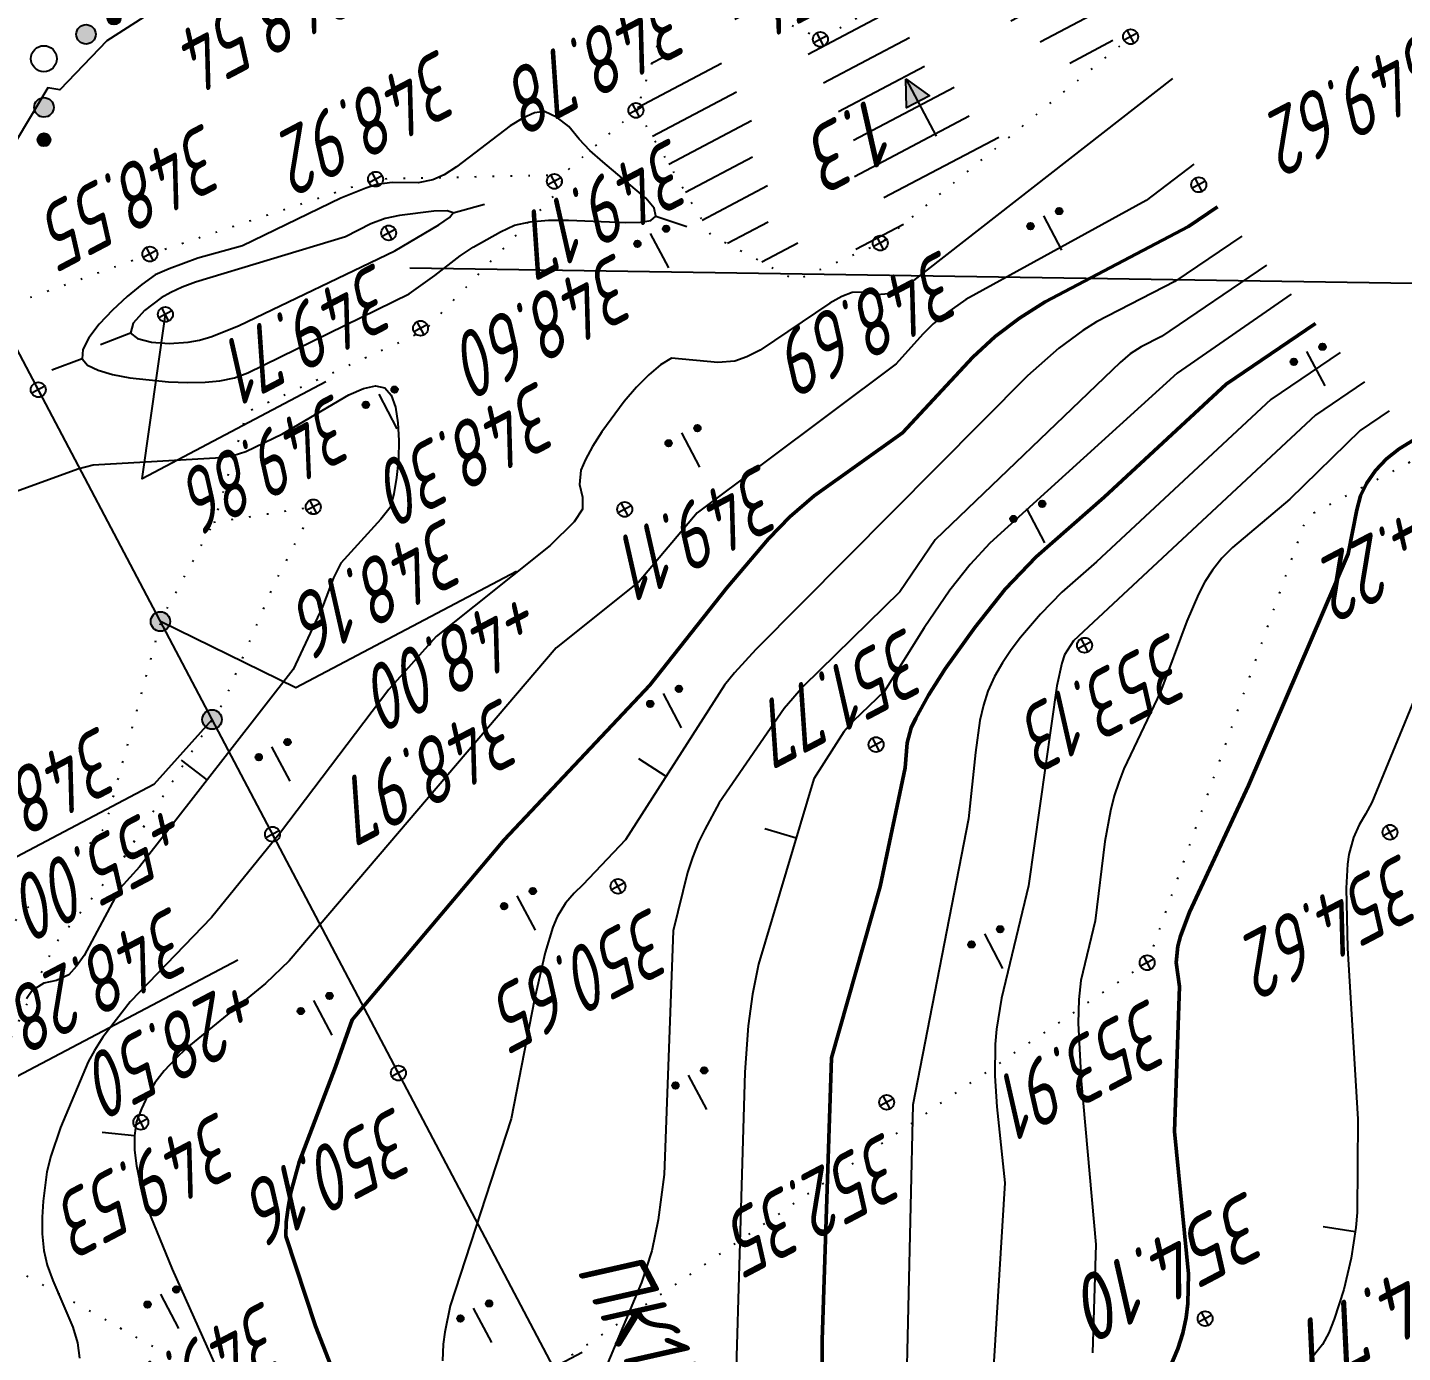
# Model space of a CAD drawing. Extents: x 1516777 to 1518423, y 2190420 to 2191479.
# Drawn here: x 1517244.2 to 1517328.9, y 2190934.9 to 2191016.5 of the extents above; entities that cross this region are included whole.
import ezdxf
from ezdxf.enums import TextEntityAlignment as Align

# ---------------------------------------------------------------- set-up
doc = ezdxf.new("R2010")
doc.units = 0
doc.linetypes.add('ИИDot', pattern=[1, 0, -1])
for name, color, linetype, lineweight in [('ИИ_БОЛОТО_025', 3, 'Continuous', 25), ('ИИ_КОНТУР_025', 7, 'ИИDot', 25), ('ИИ_ОТМЕТКА_025', 7, 'Continuous', 25), ('ИИ_ПИКЕТАЖ_025', 7, 'Continuous', 25), ('ИИ_РАЗМЕР_025', 7, 'Continuous', 25), ('ИИ_РЕЛЬЕФ_025', 34, 'Continuous', 25), ('ИИ_РЕЛЬЕФ_050', 34, 'Continuous', 50), ('ИИ_ТРАССА_ТРУБ_025', 7, 'Continuous', 25), ('ИИ_УГОДЬЯ_025', 7, 'Continuous', 25)]:
    doc.layers.add(name, color=color, linetype=linetype, lineweight=lineweight)
doc.styles.add('VNIPISIMPLEXCUR', font='simplex.shx', dxfattribs={"width": 0.8, "oblique": 15})
doc.dimstyles.new('ИИ-2000-м-dm$2', dxfattribs={"dimscale": 2, "dimtxt": 2.5, "dimasz": 2.5, "dimexe": 1.25, "dimexo": 0, "dimgap": 1, "dimtad": 2, "dimtoh": 1, "dimzin": 1, "dimdsep": 46, "dimtxsty": 'VNIPISIMPLEXCUR', "dimcen": 2.5, "dimaunit": 1, "dimazin": 0, "dimtfac": 1, "dimtmove": 1, "dimatfit": 2, "dimfxl": 1, "dimarcsym": 0})

# ---------------------------------------------------------------- blocks, each defined once
blk = doc.blocks.new('ИИ05407')
at = {"linetype": 'Continuous', "lineweight": 25}
h = blk.add_hatch(color=0, dxfattribs=at)
edge = h.paths.add_edge_path()
edge.add_arc((-0.5, 0.1), 0.1, 0, 360)
h = blk.add_hatch(color=0, dxfattribs=at)
edge = h.paths.add_edge_path()
edge.add_arc((0.5, 0.1), 0.1, 0, 360)
at = {"color": 0, "linetype": 'Continuous', "lineweight": 25}
blk.add_lwpolyline([(0, 0), (0, 1.2)], dxfattribs=at)
for centre in [(-0.5, 0.1), (0.5, 0.1)]:
    blk.add_circle(centre, 0.1, dxfattribs=at)
blk = doc.blocks.new('PICKET')
at = {"color": 0, "linetype": 'Continuous', "lineweight": 25}
for p, q in [((-0.23, 0), (0.23, 0)), ((0, 0.23), (0, -0.23))]:
    blk.add_line(p, q, dxfattribs=at)
blk.add_circle((0, 0), 0.23, dxfattribs=at)
at = {"color": 0, "linetype": 'Continuous', "style": 'VNIPISIMPLEXCUR', "oblique": 15, "width": 0.8}
blk.add_attdef('OTMETKA', (1.25, 0.3), '', height=2, dxfattribs=at)
at = {"color": 8, "linetype": 'Continuous', "style": 'VNIPISIMPLEXCUR', "oblique": 15, "width": 0.8, "flags": 1}
blk.add_attdef('NOMER', (1.25, -2.7), '', height=2, dxfattribs=at)
blk = doc.blocks.new('ИИ15002')
at = {"linetype": 'Continuous', "lineweight": 25}
h = blk.add_hatch(color=0, dxfattribs=at)
edge = h.paths.add_edge_path()
edge.add_arc((0, 0), 0.3, 0, 360)
at = {"color": 0, "linetype": 'Continuous', "lineweight": 25}
blk.add_circle((0, 0), 0.3, dxfattribs=at)
at = {"color": 0, "linetype": 'Continuous', "style": 'VNIPISIMPLEXCUR', "oblique": 15, "width": 0.8}
blk.add_attdef('STATIONING', (1, 1.3), '', height=2, rotation=90, dxfattribs=at)
at = {"color": 7, "linetype": 'Continuous', "style": 'VNIPISIMPLEXCUR', "oblique": 15, "width": 0.8}
blk.add_attdef('HEIGHT', text='', height=2, dxfattribs=at).set_placement((0, -1.3), align=Align.TOP_CENTER)
blk = doc.blocks.new('ИИ05466')
at = {"linetype": 'Continuous', "lineweight": 25}
blk.add_hatch(color=0, dxfattribs=at).paths.add_polyline_path([(0, 0), (-0.4, 0.8), (0.4, 0.8)])
at = {"color": 0, "linetype": 'Continuous', "lineweight": 25}
for points in [[(0, 0), (0, 2)], [(0, 0), (-0.4, 0.8), (0.4, 0.8), (0, 0)]]:
    blk.add_lwpolyline(points, dxfattribs=at)
at = {"color": 0, "linetype": 'Continuous', "style": 'VNIPISIMPLEXCUR', "oblique": 15, "width": 0.8}
blk.add_attdef('DEPTH', (1, 0), '', height=2, dxfattribs=at)
blk = doc.blocks.new('ИИ053952')
at = {"linetype": 'Continuous', "lineweight": 25}
h = blk.add_hatch(color=0, dxfattribs=at)
edge = h.paths.add_edge_path()
edge.add_arc((-1.309, 2.13), 0.2, 0, 360)
h = blk.add_hatch(color=0, dxfattribs=at)
edge = h.paths.add_edge_path()
edge.add_arc((-0.785, 1.278), 0.3, 0, 360)
h = blk.add_hatch(color=0, dxfattribs=at)
edge = h.paths.add_edge_path()
edge.add_arc((1.499, 0.041), 0.3, 0, 360)
h = blk.add_hatch(color=0, dxfattribs=at)
edge = h.paths.add_edge_path()
edge.add_arc((2.499, 0.068), 0.2, 0, 360)
h = blk.add_hatch(color=0, dxfattribs=at)
edge = h.paths.add_edge_path()
edge.add_arc((-0.714, -1.319), 0.3, 0, 360)
h = blk.add_hatch(color=0, dxfattribs=at)
edge = h.paths.add_edge_path()
edge.add_arc((-1.19, -2.198), 0.2, 0, 360)
at = {"color": 0, "linetype": 'Continuous', "lineweight": 25}
for centre, radius in [((-1.309, 2.13), 0.2), ((-0.785, 1.278), 0.3), ((0, 0), 0.4), ((1.499, 0.041), 0.3), ((2.499, 0.068), 0.2), ((-0.714, -1.319), 0.3), ((-1.19, -2.198), 0.2)]:
    blk.add_circle(centre, radius, dxfattribs=at)
blk = doc.blocks.new('ИИ053296')
at = {"color": 0, "linetype": 'Continuous', "lineweight": 25}
blk.add_lwpolyline([(0, 0), (1, 0)], dxfattribs=at)
blk = doc.blocks.new('ИИ15001')
at = {"color": 0, "linetype": 'Continuous', "lineweight": 25}
blk.add_lwpolyline([(0, 1), (0, -1)], dxfattribs=at)
at = {"color": 0, "linetype": 'Continuous', "lineweight": 25, "style": 'VNIPISIMPLEXCUR', "oblique": 15, "width": 0.8}
blk.add_attdef('STATIONING', text='', height=2, dxfattribs=at).set_placement((0, 2), align=Align.CENTER)
at = {"color": 7, "linetype": 'Continuous', "lineweight": 25, "style": 'VNIPISIMPLEXCUR', "oblique": 15, "width": 0.8}
blk.add_attdef('HEIGHT', text='', height=2, dxfattribs=at).set_placement((0, -2), align=Align.TOP_CENTER)
blk = doc.blocks.new('*D37')
at = {"layer": 'Defpoints', "color": 0, "transparency": 16777216}
for p in [(1516997.989, 2191462.819), (1518374.713, 2191103.607), (1517445.628, 2190623.901), (1517459.226, 2190587.383), (1517312.459, 2190543.969)]:
    blk.add_point(p, dxfattribs=at)
at = {"layer": 'ИИ_РАЗМЕР_025', "color": 0, "lineweight": -2, "transparency": 16777216}
for p, q in [((1517451.907, 2190631.64), (1517459.402, 2190635.588)), ((1517448.197, 2190623.461), (1517451.907, 2190631.64))]:
    blk.add_line(p, q, dxfattribs=at)
blk.add_arc((1517445.242, 2190613.925), 9.984, 50.89386, 94.67139, dxfattribs=at)
at = {"layer": 'ИИ_РАЗМЕР_025', "color": 0, "transparency": 16777216}
for points in [[(1517444.615, 2190623.235), (1517444.243, 2190624.515), (1517440.588, 2190622.757)], [(1517452.055, 2190622.094), (1517451.024, 2190621.249), (1517454.075, 2190618.578)]]:
    blk.add_solid(points, dxfattribs=at)
at = {"layer": 'ИИ_РАЗМЕР_025', "color": 0, "transparency": 16777216, "insert": (1517457.495, 2190631.193), "char_height": 4, "attachment_point": 5, "rotation": 207.78205, "style": 'VNIPISIMPLEXCUR'}
blk.add_mtext('90%%d', dxfattribs=at)
blk = doc.blocks.new('*D38')
at = {"layer": 'Defpoints', "color": 0, "transparency": 16777216}
for p in [(1518374.713, 2191103.607), (1517383.3, 2190581.34), (1517389.762, 2190577.242), (1517312.459, 2190543.969), (1517433.622, 2190485.815)]:
    blk.add_point(p, dxfattribs=at)
at = {"layer": 'ИИ_РАЗМЕР_025', "color": 0, "lineweight": -2, "transparency": 16777216}
for p, q in [((1517396.552, 2190576.556), (1517404.046, 2190580.505)), ((1517390.594, 2190579.047), (1517396.552, 2190576.556))]:
    blk.add_line(p, q, dxfattribs=at)
blk.add_arc((1517383.32, 2190581.302), 7.615, 328.23439, 357.32746, dxfattribs=at)
at = {"layer": 'ИИ_РАЗМЕР_025', "color": 0, "transparency": 16777216}
for points in [[(1517390.276, 2190580.802), (1517391.577, 2190581.092), (1517390.057, 2190584.851)], [(1517390.249, 2190576.805), (1517389.34, 2190577.78), (1517386.869, 2190574.565)]]:
    blk.add_solid(points, dxfattribs=at)
at = {"layer": 'ИИ_РАЗМЕР_025', "color": 0, "transparency": 16777216, "insert": (1517402.14, 2190576.109), "char_height": 4, "attachment_point": 5, "rotation": 207.78205, "style": 'VNIPISIMPLEXCUR'}
blk.add_mtext('90%%d', dxfattribs=at)
blk = doc.blocks.new('*D39')
at = {"layer": 'Defpoints', "color": 0, "transparency": 16777216}
for p in [(1518374.713, 2191103.607), (1517346.49, 2190565.29), (1517354.447, 2190558.502), (1517312.459, 2190543.969), (1517398.189, 2190467.15)]:
    blk.add_point(p, dxfattribs=at)
at = {"layer": 'ИИ_РАЗМЕР_025', "color": 0, "lineweight": -2, "transparency": 16777216}
blk.add_arc((1517347.889, 2190562.635), 7.752, 327.68172, 357.88019, dxfattribs=at)
at = {"layer": 'ИИ_РАЗМЕР_025', "color": 0, "transparency": 16777216}
for points in [[(1517354.986, 2190562.2), (1517356.286, 2190562.496), (1517354.747, 2190566.248)], [(1517354.892, 2190558.001), (1517353.988, 2190558.98), (1517351.502, 2190555.776)]]:
    blk.add_solid(points, dxfattribs=at)
at = {"layer": 'ИИ_РАЗМЕР_025', "color": 0, "transparency": 16777216, "insert": (1517360.548, 2190560.366), "char_height": 4, "attachment_point": 5, "rotation": 207.78205, "style": 'VNIPISIMPLEXCUR'}
blk.add_mtext('90%%d', dxfattribs=at)
blk = doc.blocks.new('*D40')
at = {"layer": 'Defpoints', "color": 0, "transparency": 16777216}
for p in [(1518374.713, 2191103.607), (1517312.459, 2190543.969), (1517312.459, 2190543.969), (1517316.728, 2190536.606), (1517283.119, 2190423.928)]:
    blk.add_point(p, dxfattribs=at)
at = {"layer": 'ИИ_РАЗМЕР_025', "color": 0, "lineweight": -2, "transparency": 16777216}
for p, q in [((1517319.168, 2190538.732), (1517325.536, 2190526.653)), ((1517325.536, 2190526.653), (1517340.042, 2190534.295))]:
    blk.add_line(p, q, dxfattribs=at)
blk.add_arc((1517312.459, 2190543.969), 8.511, 283.44789, 0.59921, dxfattribs=at)
at = {"layer": 'ИИ_РАЗМЕР_025', "color": 0, "transparency": 16777216}
for points in [[(1517320.323, 2190543.895), (1517321.616, 2190544.222), (1517319.989, 2190547.936)], [(1517314.437, 2190535.025), (1517314.44, 2190536.358), (1517310.438, 2190535.702)]]:
    blk.add_solid(points, dxfattribs=at)
at = {"layer": 'ИИ_РАЗМЕР_025', "color": 0, "transparency": 16777216, "insert": (1517334.807, 2190527.716), "char_height": 4, "attachment_point": 5, "rotation": 207.78205, "style": 'VNIPISIMPLEXCUR'}
blk.add_mtext("131°31'", dxfattribs=at)
blk = doc.blocks.new('*D41')
at = {"layer": 'Defpoints', "color": 0, "transparency": 16777216}
for p in [(1516997.989, 2191462.819), (1517637.12, 2190760.28), (1517426.977, 2190659.787), (1517400.06, 2190635.39), (1517459.226, 2190587.383)]:
    blk.add_point(p, dxfattribs=at)
at = {"layer": 'ИИ_РАЗМЕР_025', "color": 0, "lineweight": -2, "transparency": 16777216}
for p, q in [((1517435.445, 2190666.614), (1517442.939, 2190670.562)), ((1517429.663, 2190659.327), (1517435.445, 2190666.614))]:
    blk.add_line(p, q, dxfattribs=at)
blk.add_arc((1517426.573, 2190649.358), 10.437, 49.87738, 95.68737, dxfattribs=at)
at = {"layer": 'ИИ_РАЗМЕР_025', "color": 0, "transparency": 16777216}
for points in [[(1517425.731, 2190659.105), (1517425.347, 2190660.382), (1517421.709, 2190658.592)], [(1517433.819, 2190657.757), (1517432.78, 2190656.921), (1517435.807, 2190654.223)]]:
    blk.add_solid(points, dxfattribs=at)
at = {"layer": 'ИИ_РАЗМЕР_025', "color": 0, "transparency": 16777216, "insert": (1517441.033, 2190666.167), "char_height": 4, "attachment_point": 5, "rotation": 207.78205, "style": 'VNIPISIMPLEXCUR'}
blk.add_mtext('90%%d', dxfattribs=at)
blk = doc.blocks.new('*D60')
at = {"layer": 'Defpoints', "color": 0, "transparency": 16777216}
for p in [(1516865.23, 2191392.859), (1517280.222, 2190589.822), (1517301.19, 2190586.89), (1517251.66, 2190560.75), (1517312.459, 2190543.969)]:
    blk.add_point(p, dxfattribs=at)
at = {"layer": 'ИИ_РАЗМЕР_025', "color": 0, "lineweight": -2, "transparency": 16777216}
for p, q in [((1517270.29, 2190593.091), (1517259.155, 2190587.224)), ((1517278.662, 2190586.431), (1517270.29, 2190593.091))]:
    blk.add_line(p, q, dxfattribs=at)
blk.add_arc((1517292.315, 2190582.206), 14.291, 133.87156, 191.73384, dxfattribs=at)
at = {"layer": 'ИИ_РАЗМЕР_025', "color": 0, "transparency": 16777216}
for points in [[(1517282.02, 2190593.049), (1517282.8, 2190591.968), (1517285.653, 2190594.85)], [(1517278.949, 2190579.525), (1517277.695, 2190579.074), (1517279.676, 2190575.536)]]:
    blk.add_solid(points, dxfattribs=at)
at = {"layer": 'ИИ_РАЗМЕР_025', "color": 0, "transparency": 16777216, "insert": (1517265.856, 2190586.933), "char_height": 4, "attachment_point": 5, "rotation": 207.78205, "style": 'VNIPISIMPLEXCUR'}
blk.add_mtext("90°2'", dxfattribs=at)

msp = doc.modelspace()

# ---------------------------------------------------------------- hatches: boundary and pattern name
at = {"layer": 'ИИ_БОЛОТО_025'}
h = msp.add_hatch(dxfattribs=at)
h.set_pattern_fill('ИИ_БОЛОТО', color=256, scale=2, pattern_type=2)
h.set_pattern_definition([(207.78205, (1522558.234, 2204610.574), (15.847724, -30.08072), [10, -3, 4, -5, 4, -8]), (207.78205, (1522558.28, 2204608.34), (15.847724, -30.08072), [8, -3, 5, -4, 5, -9]), (207.78205, (1522558.33, 2204606.103), (15.847724, -30.08072), [8, -3, 4, -6, 4, -9]), (207.78205, (1522559.26, 2204604.334), (15.847724, -30.08072), [8, -3, 4, -5, 4, -10]), (207.78205, (1522561.078, 2204603.03), (15.847724, -30.08072), [8, -3, 3, -7, 4, -9]), (207.78205, (1522562.895, 2204601.727), (15.847724, -30.08072), [8, -3, 3, -8, 4, -8]), (207.78205, (1522563.827, 2204599.957), (15.847724, -30.08072), [8, -4, 3, -10, 4, -5]), (207.78205, (1522564.76, 2204598.188), (15.847724, -30.08072), [8, -5, 3, -10, 4, -4]), (207.78205, (1522566.576, 2204596.885), (15.847724, -30.08072), [9, -5, 4, -5, 8, -3]), (207.78205, (1522568.393, 2204595.58), (15.847724, -30.08072), [7, -5, 4, -5, 10, -3]), (207.78205, (1522569.325, 2204593.812), (15.847724, -30.08072), [7, -4, 5, -5, 9, -4]), (207.78205, (1522571.142, 2204592.51), (15.847724, -30.08072), [7, -4, 6, -5, 9, -3]), (207.78205, (1522572.075, 2204590.74), (15.847724, -30.08072), [5, -6, 6, -6, 7, -4]), (207.78205, (1522573.007, 2204588.97), (15.847724, -30.08072), [4, -6, 7, -6, 5, -6]), (207.78205, (1522573.94, 2204587.2), (15.847724, -30.08072), [3, -7, 8, -6, 4, -6]), (207.78205, (1522574.87, 2204585.43), (15.847724, -30.08072), [3, -6, 8, -6, 4, -7]), (207.78205, (1522575.803, 2204583.66), (15.847724, -30.08072), [4, -6, 10, -5, 4, -5])])
h.paths.add_polyline_path([(1517281.759, 2191011.447), (1517286.302, 2191003.783), (1517291.551, 2191000.956), (1517296.813, 2191003.267), (1517312.24, 2191015.987), (1517306.772, 2191023.742), (1517293.123, 2191015.82), (1517287.356, 2191018.442), (1517286.992, 2191021.75), (1517287.387, 2191029.188)])

# ---------------------------------------------------------------- linework, layer by layer
at = {"layer": 'ИИ_КОНТУР_025', "flags": 128}
for points, elevation in [([(1517306.73, 2191023.717), (1517293.123, 2191015.82), (1517287.356, 2191018.442), (1517286.992, 2191021.75), (1517287.387, 2191029.188), (1517281.759, 2191011.447)], -3.265), ([(1517281.759, 2191011.447), (1517286.302, 2191003.783), (1517291.551, 2191000.956), (1517296.813, 2191003.267), (1517312.204, 2191015.957)], -3.265), ([(1517276.731, 2191007.071), (1517281.759, 2191011.447)], -2.87), ([(1517185.761, 2190959.419), (1517202.456, 2190968.723), (1517213.58, 2190988.75), (1517251.807, 2191002.59), (1517265.712, 2191007.205), (1517276.779, 2191007.454), (1517277.126, 2191007.047), (1517276.7, 2191006.223), (1517268.657, 2190997.818), (1517257.728, 2190992.819), (1517255.711, 2190986.044)], -354.944), ([(1517330.364, 2190990.251), (1517323.04, 2190986.377), (1517313.241, 2190958.941), (1517276.639, 2190933.936), (1517259.523, 2190930.999), (1517237.881, 2190943.111), (1517232.045, 2190930.655)], -354.944), ([(1517255.711, 2190986.044), (1517261.876, 2190987.01), (1517259.407, 2190982.236), (1517256.271, 2190974.886), (1517249.854, 2190964.914), (1517245.909, 2190960.028), (1517237.881, 2190943.111), (1517236.214, 2190942.211), (1517224.855, 2190935.346)], -3.683), ([(1517217.08, 2190940.184), (1517232.07, 2190954.06), (1517242.15, 2190960.12), (1517248.992, 2190967.214), (1517252.513, 2190980.152), (1517255.711, 2190986.044)], -3.683)]:
    msp.add_lwpolyline(points, dxfattribs=dict(at, elevation=elevation))
at = {"layer": 'ИИ_ОТМЕТКА_025'}
msp.add_lwpolyline([(1517262.612, 2190994.693), (1517251.286, 2190988.725), (1517252.715, 2190998.851)], dxfattribs=at)
at = {"layer": 'ИИ_ПИКЕТАЖ_025', "color": 34}
msp.add_lwpolyline([(1517274.349, 2190983.012), (1517260.745, 2190975.845), (1517252.41, 2190979.923)], dxfattribs=at)
at = {"layer": 'ИИ_ПИКЕТАЖ_025', "color": 4, "elevation": 348.3}
msp.add_lwpolyline([(1517255.592, 2190973.884), (1517252.008, 2190969.869), (1517239.105, 2190963.071)], dxfattribs=at)
at = {"layer": 'ИИ_ПИКЕТАЖ_025', "color": 4}
msp.add_lwpolyline([(1517257.19, 2190959.043), (1517243.201, 2190951.673), (1517237.881, 2190943.111)], dxfattribs=at)
at = {"layer": 'ИИ_РЕЛЬЕФ_025'}
for points, elevation in [([(1517256.967, 2191020.759), (1517249.11, 2191015.712), (1517246.208, 2191012.689), (1517245.464, 2191012.808), (1517243.388, 2191009.341)], 348.5), ([(1517314.77, 2191013.384), (1517298.624, 2191000.802), (1517297.933, 2191000.388), (1517297.309, 2191000.118), (1517296.529, 2191000.069), (1517295.848, 2191000.233), (1517295.029, 2191000.204), (1517294.392, 2190999.951), (1517293.657, 2190999.539), (1517289.361, 2190996.655), (1517288.547, 2190996.23), (1517287.804, 2190995.962), (1517286.763, 2190995.883), (1517283.899, 2190996.148), (1517283.227, 2190995.739), (1517282.497, 2190995.126), (1517281.741, 2190994.359), (1517280.988, 2190993.485), (1517279.609, 2190991.617), (1517279.043, 2190990.72), (1517278.598, 2190989.913), (1517278.306, 2190989.245), (1517278.239, 2190988.36), (1517278.42, 2190987.59), (1517278.413, 2190986.858), (1517277.915, 2190986.077), (1517276.425, 2190984.615), (1517269.405, 2190978.997), (1517266.486, 2190975.737), (1517259.8, 2190966.912), (1517255.559, 2190961.681), (1517250.548, 2190956.489), (1517248.863, 2190954.308), (1517248.339, 2190953.492), (1517247.958, 2190952.775), (1517246.253, 2190948.729), (1517245.654, 2190946.972), (1517245.421, 2190945.997), (1517245.181, 2190944.193), (1517245.12, 2190943.203), (1517245.127, 2190942.181), (1517245.223, 2190941.148), (1517245.434, 2190940.247), (1517245.778, 2190939.315), (1517247.019, 2190936.429), (1517247.306, 2190935.466), (1517247.431, 2190934.517)], 349), ([(1517316.08, 2191008.108), (1517313.161, 2191005.873), (1517302.047, 2190999.764), (1517300.847, 2190998.939), (1517300.032, 2190998.269), (1517299.386, 2190997.636), (1517297.738, 2190995.804), (1517285.481, 2190986.633), (1517281.909, 2190982.391), (1517276.789, 2190978.293), (1517260.351, 2190959.001), (1517258.888, 2190957.62), (1517254.033, 2190953.638), (1517253.309, 2190952.945), (1517252.648, 2190952.229), (1517252.064, 2190951.487), (1517251.621, 2190950.694), (1517251.244, 2190949.879), (1517250.921, 2190949.045), (1517250.809, 2190948.225), (1517250.818, 2190947.335), (1517250.934, 2190946.384), (1517251.144, 2190945.384), (1517251.793, 2190943.275), (1517253.136, 2190939.996), (1517255.812, 2190934.048)], 349.5), ([(1517319.056, 2191003.682), (1517314.926, 2191000.874), (1517310.085, 2190998.388), (1517309.248, 2190997.863), (1517307.769, 2190996.771), (1517305.844, 2190995.067), (1517289.098, 2190978.192), (1517287.794, 2190976.754), (1517287.178, 2190976.011), (1517281.06, 2190966.464), (1517278.445, 2190963.697), (1517277.898, 2190963.177), (1517277.363, 2190962.564), (1517276.86, 2190961.716), (1517276.597, 2190961.088), (1517276.111, 2190959.531), (1517275.457, 2190956.644), (1517274.016, 2190949.268), (1517270.269, 2190937.736), (1517269.929, 2190936.118), (1517269.831, 2190935.387), (1517269.782, 2190934.357)], 350.5), ([(1517320.567, 2191001.887), (1517314.092, 2190997.484), (1517312.84, 2190996.859), (1517312.158, 2190996.413), (1517311.551, 2190995.899), (1517300.149, 2190984.963), (1517297.971, 2190981.753), (1517292.038, 2190975.946), (1517290.851, 2190974.566), (1517286.846, 2190968.741), (1517285.947, 2190967.112), (1517285.576, 2190966.334), (1517285.191, 2190965.38), (1517284.896, 2190964.456), (1517284.015, 2190960.862), (1517283.448, 2190945.84), (1517283.087, 2190943.049), (1517282.687, 2190941.143), (1517282.052, 2190939.183), (1517278.992, 2190931.891)], 351), ([(1517322.079, 2191000.092), (1517315.062, 2190995.239), (1517303.513, 2190984.751), (1517302.31, 2190983.437), (1517301.06, 2190981.866), (1517299.478, 2190979.528), (1517297.021, 2190975.641), (1517295.105, 2190973.781), (1517294.524, 2190973.121), (1517292.674, 2190970.235), (1517289.258, 2190958.803), (1517288.884, 2190956.946), (1517288.618, 2190955.009), (1517288.414, 2190952.151), (1517287.546, 2190922.026)], 351.5), ([(1517325.103, 2190996.501), (1517320.839, 2190993.602), (1517310.089, 2190983.606), (1517307.949, 2190981.734), (1517306.632, 2190980.386), (1517305.409, 2190978.931), (1517304.83, 2190978.173), (1517304.293, 2190977.379), (1517303.813, 2190976.534), (1517303.404, 2190975.628), (1517303.12, 2190974.761), (1517302.907, 2190973.832), (1517302.63, 2190971.844), (1517302.207, 2190967.753), (1517298.774, 2190950.131), (1517298.34, 2190931.395)], 352.5), ([(1517243.093, 2190987.792), (1517247.311, 2190989.328), (1517248.274, 2190989.59), (1517256.162, 2190990.025), (1517256.893, 2190990.15), (1517257.669, 2190990.397), (1517259.926, 2190991.491), (1517264.027, 2190993.902), (1517264.915, 2190994.286), (1517265.665, 2190994.45), (1517266.235, 2190994.329), (1517266.621, 2190993.88), (1517266.886, 2190993.135), (1517267.043, 2190992.174), (1517267.101, 2190991.078), (1517267.072, 2190989.927), (1517266.966, 2190988.802), (1517266.794, 2190987.784), (1517266.568, 2190986.954), (1517265.988, 2190986.225), (1517263.528, 2190983.524), (1517263.065, 2190982.62), (1517262.397, 2190980.821), (1517260.584, 2190976.966), (1517251.12, 2190964.796), (1517249.932, 2190963.495), (1517247.702, 2190959.342), (1517247.241, 2190958.674), (1517246.768, 2190958.156), (1517246.01, 2190957.79), (1517245.234, 2190957.639), (1517244.509, 2190957.184), (1517244.155, 2190956.673)], 348.5), ([(1517326.615, 2190994.705), (1517323.59, 2190992.649), (1517308.667, 2190978.742), (1517308.127, 2190977.879), (1517307.964, 2190977.364), (1517307.654, 2190975.966), (1517305.894, 2190963.63), (1517304.242, 2190956.719), (1517303.939, 2190954.806), (1517303.85, 2190953.873), (1517303.82, 2190951.916), (1517303.95, 2190950.017), (1517304.45, 2190945.336), (1517303.506, 2190929.97)], 353), ([(1517328.126, 2190992.91), (1517326.342, 2190991.697), (1517322.006, 2190987.463), (1517318.464, 2190984.49), (1517317.819, 2190983.82), (1517317.232, 2190983.08), (1517316.777, 2190982.369), (1517316.368, 2190981.601), (1517315.653, 2190979.942), (1517314.029, 2190975.6), (1517311.778, 2190970.846), (1517311.461, 2190970.023), (1517311.186, 2190969.179), (1517310.95, 2190968.261), (1517310.61, 2190966.358), (1517310.014, 2190961.468), (1517309.121, 2190957.795), (1517308.996, 2190956.63), (1517308.962, 2190955.16), (1517309.139, 2190951.606), (1517310.057, 2190941.526), (1517309.842, 2190934.857)], 353.5), ([(1517331.274, 2190978.995), (1517327.053, 2190968.774), (1517326.675, 2190968.056), (1517326.28, 2190967.391), (1517325.92, 2190966.618), (1517325.649, 2190965.573), (1517325.568, 2190964.96), (1517325.485, 2190963.489), (1517325.565, 2190959.8), (1517326.199, 2190949.249), (1517326.147, 2190943.497), (1517326.074, 2190942.568), (1517325.777, 2190940.694), (1517325.323, 2190938.748), (1517324.738, 2190936.915), (1517324.398, 2190936.092), (1517324.027, 2190935.357), (1517323.361, 2190934.545)], 354.5)]:
    msp.add_lwpolyline(points, dxfattribs=dict(at, elevation=elevation))
for points, elevation in [([(1517278.876, 2191008.961), (1517278.215, 2191009.663), (1517277.578, 2191010.433), (1517276.865, 2191010.994), (1517276.083, 2191011.366), (1517275.452, 2191011.275), (1517274.736, 2191010.957), (1517273.957, 2191010.47), (1517270.648, 2191007.953), (1517269.885, 2191007.464), (1517269.192, 2191007.144), (1517268.299, 2191006.968), (1517266.685, 2191006.992), (1517265.748, 2191006.852), (1517265.061, 2191006.639), (1517263.52, 2191006.018), (1517257.469, 2191003.077), (1517254.724, 2191002.31), (1517252.955, 2191001.66), (1517252.089, 2191001.294), (1517251.268, 2191000.697), (1517250.363, 2190999.949), (1517249.459, 2190999.111), (1517248.644, 2190998.246), (1517248.003, 2190997.415), (1517247.624, 2190996.682), (1517247.593, 2190996.109), (1517247.924, 2190995.728), (1517248.57, 2190995.406), (1517249.462, 2190995.143), (1517250.53, 2190994.937), (1517252.916, 2190994.697), (1517254.095, 2190994.662), (1517255.173, 2190994.681), (1517256.078, 2190994.754), (1517256.976, 2190994.943), (1517257.806, 2190995.248), (1517267.73, 2191000.116), (1517269.315, 2191001.26), (1517270.874, 2191002.46), (1517271.68, 2191003.002), (1517273.362, 2191003.934), (1517274.225, 2191004.353), (1517275.194, 2191004.565), (1517276.327, 2191004.654), (1517277.552, 2191004.656), (1517281.089, 2191004.508), (1517281.987, 2191004.53), (1517282.628, 2191004.65), (1517282.943, 2191004.904), (1517282.844, 2191005.393), (1517282.328, 2191006.016), (1517279.67, 2191008.247)], 349), ([(1517270.445, 2191005.111), (1517270.081, 2191005.229), (1517269.265, 2191005.216), (1517267.139, 2191004.943), (1517266.26, 2191004.756), (1517265.383, 2191004.438), (1517263.811, 2191003.639), (1517254.575, 2191000.844), (1517253.755, 2191000.525), (1517253.042, 2191000.202), (1517252.453, 2190999.873), (1517251.436, 2190999.101), (1517250.738, 2190998.315), (1517250.571, 2190997.703), (1517250.993, 2190997.367), (1517251.851, 2190997.146), (1517252.957, 2190997.062), (1517254.123, 2190997.136), (1517254.811, 2190997.275), (1517255.57, 2190997.501), (1517257.26, 2190998.162), (1517266.846, 2191002.763), (1517269.573, 2191004.368), (1517270.23, 2191004.816)], 349.5)]:
    msp.add_lwpolyline(points, close=True, dxfattribs=dict(at, elevation=elevation))
at = {"layer": 'ИИ_РЕЛЬЕФ_050'}
for points, elevation in [([(1517317.544, 2191005.478), (1517315.761, 2191004.265), (1517306.929, 2190999.632), (1517305.35, 2190998.625), (1517303.857, 2190997.491), (1517302.468, 2190996.222), (1517298.129, 2190991.555), (1517292.7, 2190987.663), (1517291.2, 2190986.371), (1517289.871, 2190985.025), (1517287.305, 2190982.002), (1517282.572, 2190975.999), (1517273.585, 2190966.466), (1517264.235, 2190955.382), (1517263.202, 2190952.475), (1517260.964, 2190946.611), (1517260.446, 2190944.724), (1517260.272, 2190943.806), (1517260.168, 2190942.908), (1517260.143, 2190942.034), (1517261.973, 2190936.494), (1517263.379, 2190932.855)], 350), ([(1517323.591, 2190998.296), (1517318.088, 2190994.554), (1517310.556, 2190987.585), (1517306.384, 2190983.908), (1517304.471, 2190981.912), (1517302.587, 2190979.561), (1517300.766, 2190977.003), (1517299.735, 2190975.382), (1517298.951, 2190973.968), (1517298.68, 2190973.377), (1517298.415, 2190972.443), (1517298.304, 2190970.896), (1517296.767, 2190963.596), (1517293.753, 2190953.03), (1517293.194, 2190935.623), (1517293.248, 2190926.68)], 352), ([(1517329.638, 2190991.115), (1517328.741, 2190990.57), (1517327.956, 2190989.941), (1517327.284, 2190989.228), (1517326.723, 2190988.43), (1517326.367, 2190987.662), (1517326.125, 2190986.808), (1517325.593, 2190984.101), (1517319.468, 2190969.821), (1517315.826, 2190962.018), (1517315.278, 2190960.522), (1517315.112, 2190959.91), (1517315.009, 2190958.916), (1517315.196, 2190957.42), (1517314.907, 2190948.5), (1517315.759, 2190939.714), (1517315.722, 2190937.894), (1517315.626, 2190937.029), (1517315.421, 2190936.068), (1517315.107, 2190935.099), (1517314.294, 2190933.202)], 354)]:
    msp.add_lwpolyline(points, dxfattribs=dict(at, elevation=elevation))
at = {"layer": 'ИИ_ТРАССА_ТРУБ_025', "color": 34}
msp.add_lwpolyline([(1517460.164, 2190499.797), (1517423.844, 2190568.744), (1517459.226, 2190587.383), (1516997.989, 2191462.819)], dxfattribs=at)
at = {"layer": 'ИИ_УГОДЬЯ_025'}
msp.add_lwpolyline([(1517383.27, 2191028.312), (1517330.914, 2191000.729), (1517267.771, 2191001.697)], dxfattribs=at)

# ---------------------------------------------------------------- block references
at = {"layer": 'ИИ_ОТМЕТКА_025'}
ref = msp.add_blockref('PICKET', (1517312.194, 2191015.97, 348.73), dxfattribs=dict(at, xscale=2, yscale=2, zscale=2, rotation=207.7819444444445))
ref.add_attrib('OTMETKA', '348.73', (1517326.534, 2191026.103, 348.73), dxfattribs={"layer": '0', "color": 0, "linetype": 'Continuous', "height": 4, "rotation": 207.78194, "style": 'VNIPISIMPLEXCUR', "oblique": 15, "width": 0.7})
ref = msp.add_blockref('PICKET', (1517293.077, 2191015.803, 348.54), dxfattribs=dict(at, xscale=2, yscale=2, zscale=2, rotation=207.7819444444445))
ref.add_attrib('OTMETKA', '348.54', (1517298.86, 2191025.024, 348.54), dxfattribs={"layer": '0', "color": 0, "linetype": 'Continuous', "height": 4, "rotation": 207.78194, "style": 'VNIPISIMPLEXCUR', "oblique": 15, "width": 0.7})
ref = msp.add_blockref('PICKET', (1517263.764, 2191023.796, 348.54), dxfattribs=dict(at, xscale=2, yscale=2, zscale=2, rotation=207.7819444444445))
ref.add_attrib('OTMETKA', '348.54', (1517263.699, 2191021.607, 348.54), dxfattribs={"layer": '0', "color": 0, "linetype": 'Continuous', "height": 4, "rotation": 207.78194, "style": 'VNIPISIMPLEXCUR', "oblique": 15, "width": 0.7})
ref = msp.add_blockref('PICKET', (1517281.713, 2191011.429, 348.78), dxfattribs=dict(at, xscale=2, yscale=2, zscale=2, rotation=207.7819444444445))
ref.add_attrib('OTMETKA', '348.78', (1517283.9, 2191019.108, 348.78), dxfattribs={"layer": '0', "color": 0, "linetype": 'Continuous', "height": 4, "rotation": 207.78194, "style": 'VNIPISIMPLEXCUR', "oblique": 15, "width": 0.7})
ref = msp.add_blockref('PICKET', (1517316.395, 2191006.842, 349.62), dxfattribs=dict(at, xscale=2, yscale=2, zscale=2, rotation=207.7819444444445))
ref.add_attrib('OTMETKA', '349.62', (1517330.495, 2191016.475, 349.62), dxfattribs={"layer": '0', "color": 0, "linetype": 'Continuous', "height": 4, "rotation": 207.78194, "style": 'VNIPISIMPLEXCUR', "oblique": 15, "width": 0.7})
ref = msp.add_blockref('PICKET', (1517265.666, 2191007.187, 348.92), dxfattribs=dict(at, xscale=2, yscale=2, zscale=2, rotation=207.7819444444445))
ref.add_attrib('OTMETKA', '348.92', (1517269.676, 2191015.319, 348.92), dxfattribs={"layer": '0', "color": 0, "linetype": 'Continuous', "height": 4, "rotation": 207.78194, "style": 'VNIPISIMPLEXCUR', "oblique": 15, "width": 0.7})
at = {"layer": 'ИИ_ОТМЕТКА_025', "xscale": 2, "yscale": 2, "zscale": 2, "rotation": 207.7819444444445}
msp.add_blockref('ИИ05466', (1517298.34, 2191013.374), dxfattribs=at).add_auto_attribs({'DEPTH': '1.3'})
at = {"layer": 'ИИ_ОТМЕТКА_025'}
ref = msp.add_blockref('PICKET', (1517251.761, 2191002.572, 348.55), dxfattribs=dict(at, xscale=2, yscale=2, zscale=2, rotation=207.7819444444445))
ref.add_attrib('OTMETKA', '348.55', (1517255.196, 2191010.755, 348.55), dxfattribs={"layer": '0', "color": 0, "linetype": 'Continuous', "height": 4, "rotation": 207.78194, "style": 'VNIPISIMPLEXCUR', "oblique": 15, "width": 0.7})
ref = msp.add_blockref('PICKET', (1517276.685, 2191007.053, 349.17), dxfattribs=dict(at, xscale=2, yscale=2, zscale=2, rotation=207.7819444444445))
ref.add_attrib('OTMETKA', '349.17', (1517283.965, 2191009.849, 349.17), dxfattribs={"layer": '0', "color": 0, "linetype": 'Continuous', "height": 4, "rotation": 207.78194, "style": 'VNIPISIMPLEXCUR', "oblique": 15, "width": 0.7})
ref = msp.add_blockref('PICKET', (1517266.475, 2191003.875, 349.71), dxfattribs=dict(at, xscale=2, yscale=2, zscale=2, rotation=207.7819444444445))
ref.add_attrib('OTMETKA', '349.71', (1517265.755, 2191002.155, 349.71), dxfattribs={"layer": '0', "color": 0, "linetype": 'Continuous', "height": 4, "rotation": 207.78194, "style": 'VNIPISIMPLEXCUR', "oblique": 15, "width": 0.7})
ref = msp.add_blockref('PICKET', (1517296.767, 2191003.25, 348.69), dxfattribs=dict(at, xscale=2, yscale=2, zscale=2, rotation=207.7819444444445))
ref.add_attrib('OTMETKA', '348.69', (1517300.623, 2191002.95, 348.69), dxfattribs={"layer": '0', "color": 0, "linetype": 'Continuous', "height": 4, "rotation": 207.78194, "style": 'VNIPISIMPLEXCUR', "oblique": 15, "width": 0.7})
ref = msp.add_blockref('PICKET', (1517268.438, 2190997.998, 348.6), dxfattribs=dict(at, xscale=2, yscale=2, zscale=2, rotation=207.7819444444445))
ref.add_attrib('OTMETKA', '348.60', (1517280.57, 2191002.767, 348.6), dxfattribs={"layer": '0', "color": 0, "linetype": 'Continuous', "height": 4, "rotation": 207.78194, "style": 'VNIPISIMPLEXCUR', "oblique": 15, "width": 0.7})
ref = msp.add_blockref('PICKET', (1517252.715, 2190998.851, 349.86), dxfattribs=dict(at, xscale=2, yscale=2, zscale=2, rotation=207.7819444444445))
ref.add_attrib('OTMETKA', '349.86', (1517263.179, 2190994.077, 349.86), dxfattribs={"layer": '0', "color": 0, "linetype": 'Continuous', "height": 4, "rotation": 207.78194, "style": 'VNIPISIMPLEXCUR', "oblique": 15, "width": 0.65})
ref = msp.add_blockref('PICKET', (1517244.884, 2190994.208, 348.68), dxfattribs=dict(at, xscale=2, yscale=2, zscale=2, rotation=207.7819444444445))
ref.add_attrib('OTMETKA', '348.68', (1517241.683, 2190996.162, 348.68), dxfattribs={"layer": '0', "color": 0, "linetype": 'Continuous', "height": 4, "rotation": 207.78194, "style": 'VNIPISIMPLEXCUR', "oblique": 15, "width": 0.65})
ref = msp.add_blockref('PICKET', (1517261.83, 2190986.992, 348.3), dxfattribs=dict(at, xscale=2, yscale=2, zscale=2, rotation=207.7819444444445))
ref.add_attrib('OTMETKA', '348.30', (1517275.781, 2190994.865, 348.3), dxfattribs={"layer": '0', "color": 0, "linetype": 'Continuous', "height": 4, "rotation": 207.78194, "style": 'VNIPISIMPLEXCUR', "oblique": 15, "width": 0.7})
ref = msp.add_blockref('PICKET', (1517330.303, 2190990.325, 354.22), dxfattribs=dict(at, xscale=2, yscale=2, zscale=2, rotation=207.7819444444445))
ref.add_attrib('OTMETKA', '354.22', (1517333.639, 2190988.942, 354.22), dxfattribs={"layer": '0', "color": 0, "linetype": 'Continuous', "height": 4, "rotation": 207.78194, "style": 'VNIPISIMPLEXCUR', "oblique": 15, "width": 0.7})
ref = msp.add_blockref('PICKET', (1517281.019, 2190986.837, 349.11), dxfattribs=dict(at, xscale=2, yscale=2, zscale=2, rotation=207.7819444444445))
ref.add_attrib('OTMETKA', '349.11', (1517289.516, 2190989.769, 349.11), dxfattribs={"layer": '0', "color": 0, "linetype": 'Continuous', "height": 4, "rotation": 207.78194, "style": 'VNIPISIMPLEXCUR', "oblique": 15, "width": 0.7})
ref = msp.add_blockref('PICKET', (1517296.508, 2190972.341, 351.77), dxfattribs=dict(at, xscale=2, yscale=2, zscale=2, rotation=207.7819444444445))
ref.add_attrib('OTMETKA', '351.77', (1517298.467, 2190979.675, 351.77), dxfattribs={"layer": '0', "color": 0, "linetype": 'Continuous', "height": 4, "rotation": 207.78194, "style": 'VNIPISIMPLEXCUR', "oblique": 15, "width": 0.7})
ref = msp.add_blockref('PICKET', (1517309.355, 2190978.464, 353.13), dxfattribs=dict(at, xscale=2, yscale=2, zscale=2, rotation=207.7819444444445))
ref.add_attrib('OTMETKA', '353.13', (1517314.718, 2190979.381, 353.13), dxfattribs={"layer": '0', "color": 0, "linetype": 'Continuous', "height": 4, "rotation": 207.78194, "style": 'VNIPISIMPLEXCUR', "oblique": 15, "width": 0.7})
ref = msp.add_blockref('PICKET', (1517259.317, 2190966.814, 348.97), dxfattribs=dict(at, xscale=2, yscale=2, zscale=2, rotation=207.7819444444445))
ref.add_attrib('OTMETKA', '348.97', (1517273.564, 2190975.348, 348.97), dxfattribs={"layer": '0', "color": 0, "linetype": 'Continuous', "height": 4, "rotation": 207.78194, "style": 'VNIPISIMPLEXCUR', "oblique": 15, "width": 0.7})
ref = msp.add_blockref('PICKET', (1517328.178, 2190966.932, 354.62), dxfattribs=dict(at, xscale=2, yscale=2, zscale=2, rotation=207.7819444444445))
ref.add_attrib('OTMETKA', '354.62', (1517328.955, 2190965.737, 354.62), dxfattribs={"layer": '0', "color": 0, "linetype": 'Continuous', "height": 4, "rotation": 207.78194, "style": 'VNIPISIMPLEXCUR', "oblique": 15, "width": 0.7})
ref = msp.add_blockref('PICKET', (1517280.607, 2190963.603, 350.65), dxfattribs=dict(at, xscale=2, yscale=2, zscale=2, rotation=207.7819444444445))
ref.add_attrib('OTMETKA', '350.65', (1517282.758, 2190962.427, 350.65), dxfattribs={"layer": '0', "color": 0, "linetype": 'Continuous', "height": 4, "rotation": 207.78194, "style": 'VNIPISIMPLEXCUR', "oblique": 15, "width": 0.7})
ref = msp.add_blockref('PICKET', (1517313.215, 2190958.891, 353.91), dxfattribs=dict(at, xscale=2, yscale=2, zscale=2, rotation=207.7819444444445))
ref.add_attrib('OTMETKA', '353.91', (1517313.45, 2190956.803, 353.91), dxfattribs={"layer": '0', "color": 0, "linetype": 'Continuous', "height": 4, "rotation": 207.78194, "style": 'VNIPISIMPLEXCUR', "oblique": 15, "width": 0.7})
ref = msp.add_blockref('PICKET', (1517267.074, 2190952.092, 350.16), dxfattribs=dict(at, xscale=2, yscale=2, zscale=2, rotation=207.7819444444445))
ref.add_attrib('OTMETKA', '350.16', (1517266.957, 2190950.129, 350.16), dxfattribs={"layer": '0', "color": 0, "linetype": 'Continuous', "height": 4, "rotation": 207.78194, "style": 'VNIPISIMPLEXCUR', "oblique": 15, "width": 0.7})
ref = msp.add_blockref('PICKET', (1517297.161, 2190950.288, 352.35), dxfattribs=dict(at, xscale=2, yscale=2, zscale=2, rotation=207.7819444444445))
ref.add_attrib('OTMETKA', '352.35', (1517297.131, 2190948.567, 352.35), dxfattribs={"layer": '0', "color": 0, "linetype": 'Continuous', "height": 4, "rotation": 207.78194, "style": 'VNIPISIMPLEXCUR', "oblique": 15, "width": 0.7})
ref = msp.add_blockref('PICKET', (1517251.201, 2190949.064, 349.53), dxfattribs=dict(at, xscale=2, yscale=2, zscale=2, rotation=207.7819444444445))
ref.add_attrib('OTMETKA', '349.53', (1517256.078, 2190949.827, 349.53), dxfattribs={"layer": '0', "color": 0, "linetype": 'Continuous', "height": 4, "rotation": 207.78194, "style": 'VNIPISIMPLEXCUR', "oblique": 15, "width": 0.7})
ref = msp.add_blockref('PICKET', (1517332.141, 2190944.836, 354.77), dxfattribs=dict(at, xscale=2, yscale=2, zscale=2, rotation=207.7819444444445))
ref.add_attrib('OTMETKA', '354.77', (1517333.594, 2190942.488, 354.77), dxfattribs={"layer": '0', "color": 0, "linetype": 'Continuous', "height": 4, "rotation": 207.78194, "style": 'VNIPISIMPLEXCUR', "oblique": 15, "width": 0.8})
ref = msp.add_blockref('PICKET', (1517316.786, 2190936.954, 354.1), dxfattribs=dict(at, xscale=2, yscale=2, zscale=2, rotation=207.7819444444445))
ref.add_attrib('OTMETKA', '354.10', (1517319.496, 2190944.965, 354.1), dxfattribs={"layer": '0', "color": 0, "linetype": 'Continuous', "height": 4, "rotation": 207.78194, "style": 'VNIPISIMPLEXCUR', "oblique": 15, "width": 0.8})
ref = msp.add_blockref('PICKET', (1517246.921, 2190925.839, 349.1), dxfattribs=dict(at, xscale=2, yscale=2, zscale=2, rotation=207.7819444444445))
ref.add_attrib('OTMETKA', '349.10', (1517258.907, 2190938.164, 349.1), dxfattribs={"layer": '0', "color": 0, "linetype": 'Continuous', "height": 4, "rotation": 207.78194, "style": 'VNIPISIMPLEXCUR', "oblique": 15, "width": 0.7})
at = {"layer": 'ИИ_ПИКЕТАЖ_025', "color": 34}
ref = msp.add_blockref('ИИ15002', (1517252.41, 2190979.923, 348.16), dxfattribs=dict(at, xscale=2, yscale=2, zscale=2, rotation=117.7730593759345))
ref.add_attrib('STATIONING', '+48.00', (1517274.91, 2190982.173, -0.06), dxfattribs={"layer": '0', "color": 0, "linetype": 'Continuous', "height": 4, "rotation": 207.78194, "style": 'VNIPISIMPLEXCUR', "oblique": 15, "width": 0.7})
ref.add_attrib('HEIGHT', '348.16', dxfattribs={"layer": '0', "color": 7, "linetype": 'Continuous', "height": 4, "rotation": 207.78194, "style": 'VNIPISIMPLEXCUR', "oblique": 15, "width": 0.7}).set_placement((1517267.142, 2190980.358, -0.06), align=Align.TOP_CENTER)
at = {"layer": 'ИИ_ПИКЕТАЖ_025', "color": 4}
ref = msp.add_blockref('ИИ15002', (1517255.592, 2190973.884, 348.3), dxfattribs=dict(at, xscale=2, yscale=2, zscale=2, rotation=117.7730593759345))
ref.add_attrib('STATIONING', '+55.00', (1517253.108, 2190969.174, 0.08), dxfattribs={"layer": '0', "color": 0, "linetype": 'Continuous', "height": 4, "rotation": 207.78194, "style": 'VNIPISIMPLEXCUR', "oblique": 15, "width": 0.7})
ref.add_attrib('HEIGHT', '348.30', dxfattribs={"layer": '0', "color": 7, "linetype": 'Continuous', "height": 4, "rotation": 207.78194, "style": 'VNIPISIMPLEXCUR', "oblique": 15, "width": 0.7}).set_placement((1517245.589, 2190967.417, 0.08), align=Align.TOP_CENTER)
ref = msp.add_blockref('ИИ15002', (1517237.881, 2190943.111, 348.28), dxfattribs=dict(at, xscale=2, yscale=2, zscale=2, rotation=117.7730596459346))
ref.add_attrib('STATIONING', '+28.50', (1517257.678, 2190958.257), dxfattribs={"layer": '0', "color": 0, "linetype": 'Continuous', "height": 4, "rotation": 207.78194, "style": 'VNIPISIMPLEXCUR', "oblique": 15, "width": 0.7})
ref.add_attrib('HEIGHT', '348.28', dxfattribs={"layer": '0', "color": 7, "linetype": 'Continuous', "height": 4, "rotation": 207.78194, "style": 'VNIPISIMPLEXCUR', "oblique": 15, "width": 0.7}).set_placement((1517249.961, 2190956.265), align=Align.TOP_CENTER)
at = {"layer": 'ИИ_ПИКЕТАЖ_025', "color": 34}
ref = msp.add_blockref('ИИ15001', (1517276.639, 2190933.936, 350.84), dxfattribs=dict(at, xscale=2, yscale=2, zscale=2, rotation=297.7831999999999))
ref.add_attrib('STATIONING', 'ПК15', dxfattribs={"layer": '0', "color": 0, "linetype": 'Continuous', "lineweight": 25, "height": 4, "rotation": 297.7832, "style": 'VNIPISIMPLEXCUR', "oblique": 15, "width": 0.8}).set_placement((1517280.178, 2190935.8), align=Align.CENTER)
ref.add_attrib('HEIGHT', '350.84', dxfattribs={"layer": '0', "color": 7, "linetype": 'Continuous', "lineweight": 25, "height": 4, "rotation": 207.78194, "style": 'VNIPISIMPLEXCUR', "oblique": 15, "width": 0.7}).set_placement((1517270.805, 2190924.946), align=Align.TOP_CENTER)
at = {"layer": 'ИИ_РЕЛЬЕФ_025', "xscale": 2, "yscale": 2, "zscale": 2}
for p, rotation in [((1517270.445, 2191005.111, 349.5), 15.47314182820445), ((1517282.943, 2191004.904, 349), 341.8201843586423), ((1517250.571, 2190997.703, 349.5), 201.3958284129138), ((1517247.593, 2190996.109, 349), 200.3020274886196), ((1517283.567, 2190970.375, 350.5), 147.3468387259345), ((1517255.289, 2190970.157, 348.5), 142.1302805259345), ((1517291.579, 2190966.57, 351.5), 163.3609856059345), ((1517250.809, 2190948.225, 349.5), 174.4007212023793), ((1517326.031, 2190942.297, 354.5), 171.0001435759345)]:
    msp.add_blockref('ИИ053296', p, dxfattribs=dict(at, rotation=rotation))
at = {"layer": 'ИИ_УГОДЬЯ_025', "xscale": 2, "yscale": 2, "zscale": 2}
for name, p, rotation in [('ИИ053952', (1517245.229, 2191014.613), 28.49975304580774), ('ИИ05407', (1517306.816, 2191004.934), 207.7819444444445), ('ИИ05407', (1517282.591, 2191003.847), 207.7819444444445), ('ИИ05407', (1517323.042, 2190996.572), 207.7819444444445), ('ИИ05407', (1517265.864, 2190993.927), 207.7819444444445), ('ИИ05407', (1517284.518, 2190991.555), 207.7819444444445), ('ИИ05407', (1517305.771, 2190986.888), 207.7819444444445), ('ИИ05407', (1517283.385, 2190975.486), 207.7819444444445), ('ИИ05407', (1517259.26, 2190972.207), 207.7819444444445), ('ИИ05407', (1517274.377, 2190963.023), 207.7819444444445), ('ИИ05407', (1517303.182, 2190960.667), 207.7819444444445), ('ИИ05407', (1517261.853, 2190956.559), 207.7819444444445), ('ИИ05407', (1517284.936, 2190951.97), 207.7819444444445), ('ИИ05407', (1517252.411, 2190938.465), 207.7819444444445), ('ИИ05407', (1517271.684, 2190937.607), 207.7819444444445)]:
    msp.add_blockref(name, p, dxfattribs=dict(at, rotation=rotation))

# ---------------------------------------------------------------- dimensions: what is measured, and where the dimension line sits
at = {"layer": 'ИИ_РАЗМЕР_025'}
for base, line1, line2, picture, middle in [((1517445.628, 2190623.901), ((1517459.226, 2190587.383), (1516997.989, 2191462.819)), ((1518374.713, 2191103.607), (1517312.459, 2190543.969)), '*D37', (1517457.495, 2190631.193)), ((1517426.977, 2190659.787), ((1517459.226, 2190587.383), (1516997.989, 2191462.819)), ((1517637.12, 2190760.28), (1517400.06, 2190635.39)), '*D41', (1517441.033, 2190666.167)), ((1517389.762, 2190577.242), ((1517433.622, 2190485.815), (1517383.3, 2190581.34)), ((1518374.713, 2191103.607), (1517312.459, 2190543.969)), '*D38', (1517402.14, 2190576.109)), ((1517354.447, 2190558.502), ((1517398.189, 2190467.15), (1517346.49, 2190565.29)), ((1518374.713, 2191103.607), (1517312.459, 2190543.969)), '*D39', (1517355.057, 2190561.35))]:
    dim = msp.add_angular_dim_2l(base=base, line1=line1, line2=line2, text='90%%d', dimstyle='ИИ-2000-м-dm$2', override={"dimtxt": 2, "dimasz": 2, "dimgap": 0.5, "dimzin": 0}, dxfattribs=at)
    dim.commit()
    dim.dimension.update_dxf_attribs({"geometry": picture, "text_midpoint": middle, "dimtype": 162})
for base, line1, line2, picture, middle in [((1517280.222, 2190589.822), ((1517251.66, 2190560.75), (1517301.19, 2190586.89)), ((1517312.459, 2190543.969), (1516865.23, 2191392.859)), '*D60', (1517265.856, 2190586.933)), ((1517316.728, 2190536.606), ((1517283.119, 2190423.928), (1517312.459, 2190543.969)), ((1518374.713, 2191103.607), (1517312.459, 2190543.969)), '*D40', (1517334.807, 2190527.716))]:
    dim = msp.add_angular_dim_2l(base=base, line1=line1, line2=line2, dimstyle='ИИ-2000-м-dm$2', override={"dimtxt": 2, "dimasz": 2, "dimgap": 0.5, "dimzin": 0}, dxfattribs=at)
    dim.commit()
    dim.dimension.update_dxf_attribs({"geometry": picture, "text_midpoint": middle, "dimtype": 162})

doc.saveas('drawing.dxf')
